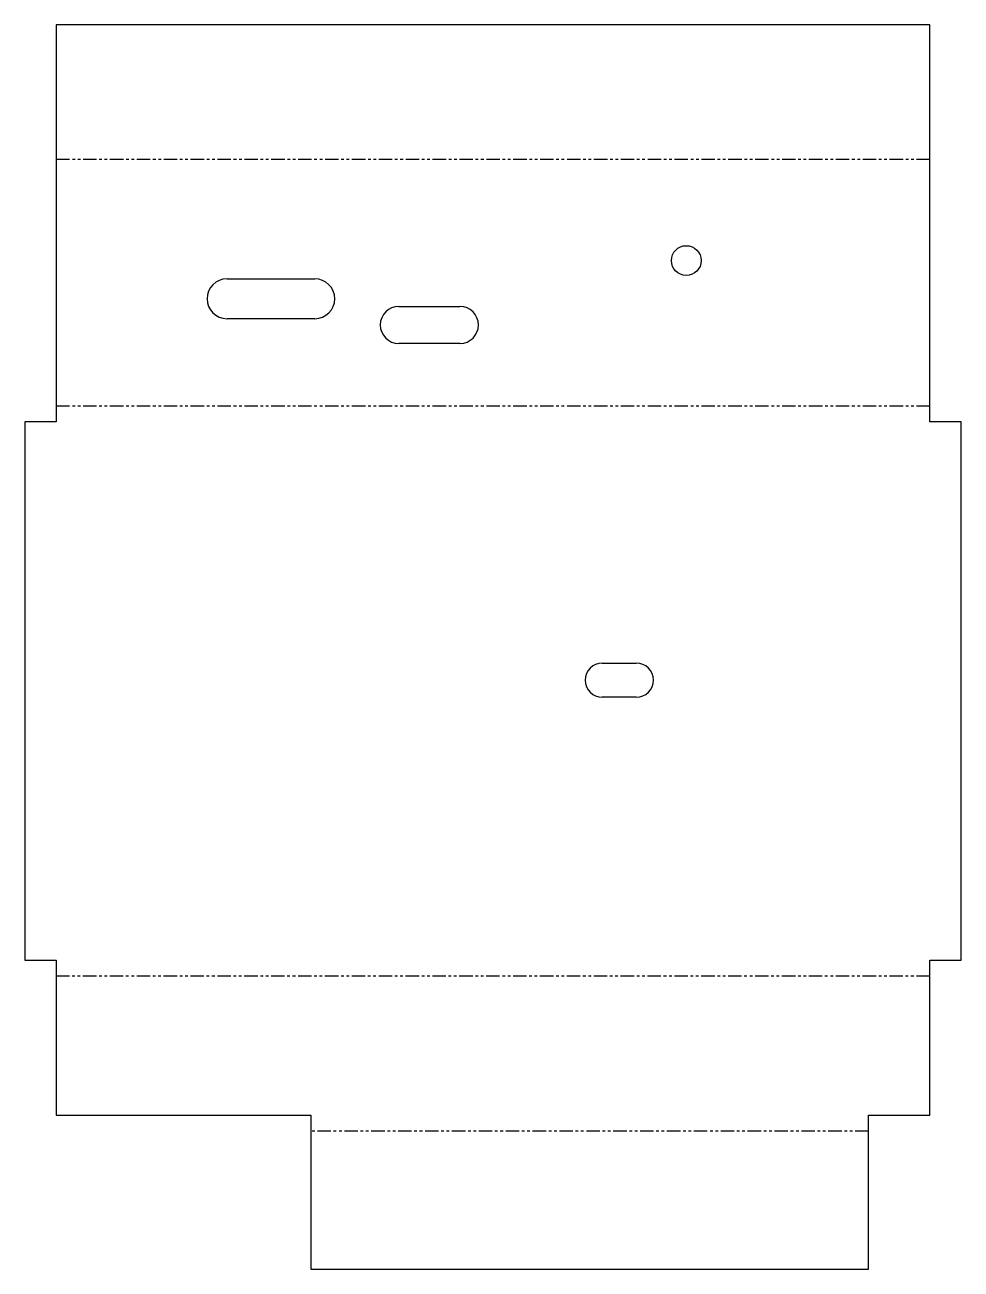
# Model space of a CAD drawing. Header units: millimetres. Extents: x 0 to 221, y -73 to 221.
import ezdxf

# ---------------------------------------------------------------- set-up
doc = ezdxf.new("R2010")
doc.units = ezdxf.units.MM
doc.linetypes.add('PHANTOM', pattern=[6.35, 3.175, -0.635, 0.635, -0.635, 0.635, -0.635])
doc.layers.add('BEND', color=7, linetype='Continuous')
doc.layers.add('CUT', color=7, linetype='Continuous')

msp = doc.modelspace()

# ---------------------------------------------------------------- linework, layer by layer
at = {"layer": 'BEND', "color": 4, "linetype": 'PHANTOM'}
for p, q in [((7.4, 189.16), (213.74, 189.16)), ((7.4, 130.88), (213.74, 130.88)), ((213.74, -3.77), (7.4, -3.77)), ((199.29, -40.37), (67.54, -40.37))]:
    msp.add_line(p, q, dxfattribs=at)
at = {"layer": 'CUT'}
for p, q in [((213.74, 220.87), (7.4, 220.87)), ((7.4, 220.87), (7.4, 127.11)), ((213.74, 127.11), (213.74, 220.87)), ((47.74, 160.89), (68.49, 160.89)), ((88.31, 154.37), (102.76, 154.37)), ((68.49, 151.49), (47.74, 151.49)), ((102.76, 145.63), (88.31, 145.63)), ((7.4, 127.11), (0, 127.11)), ((0, 127.11), (0, 0)), ((221.14, 127.11), (213.74, 127.11)), ((221.14, 0), (221.14, 127.11)), ((136.37, 70.17), (144.41, 70.17)), ((144.41, 62.08), (136.37, 62.08)), ((0, 0), (7.4, 0)), ((7.4, 0), (7.4, -36.6)), ((213.74, -36.6), (213.74, 0)), ((213.74, 0), (221.14, 0)), ((7.4, -36.6), (67.54, -36.6)), ((67.54, -36.6), (67.54, -72.97)), ((199.29, -72.97), (199.29, -36.6)), ((199.29, -36.6), (213.74, -36.6)), ((67.54, -72.97), (199.29, -72.97))]:
    msp.add_line(p, q, dxfattribs=at)
msp.add_circle((156.22, 165.21), 3.52, dxfattribs=at)
for centre, radius, start, end in [((47.74, 156.19), 4.7, 90, -90), ((68.49, 156.19), 4.7, -90, 90), ((88.31, 150), 4.37, 90, -90), ((102.76, 150), 4.37, -90, 90), ((136.37, 66.12), 4.04, 90, -90), ((144.41, 66.12), 4.04, -90, 90)]:
    msp.add_arc(centre, radius, start, end, dxfattribs=at)

doc.saveas('drawing.dxf')
